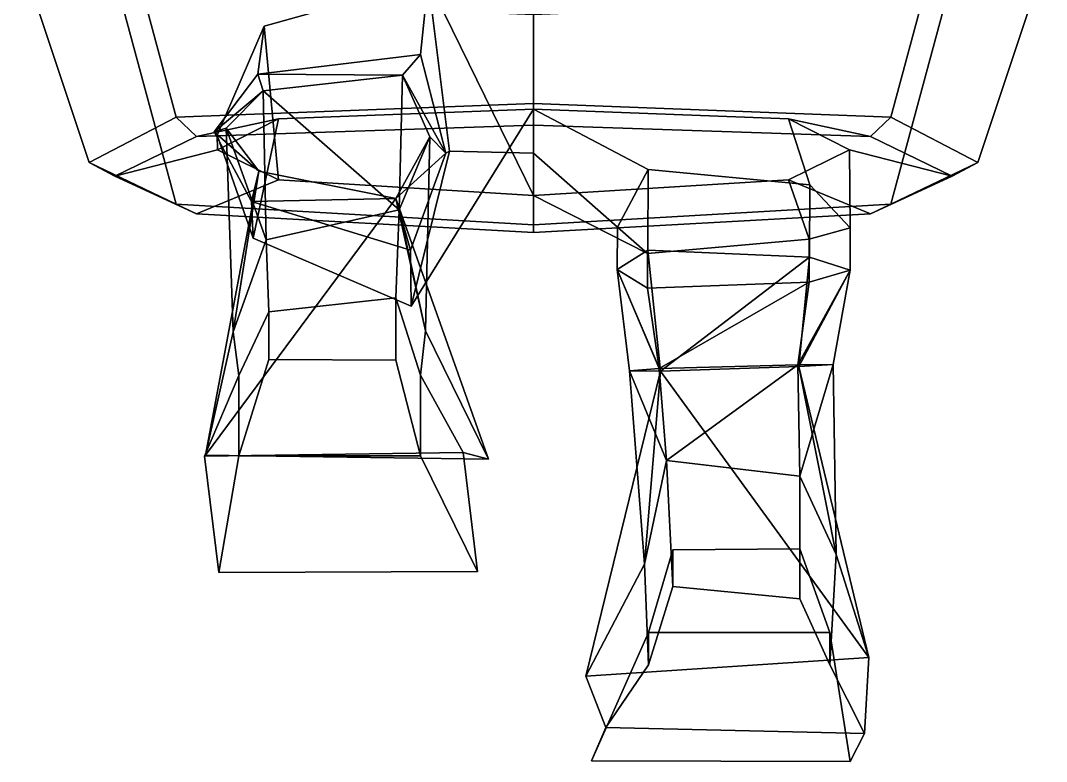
# Model space of a CAD drawing. Extents: x -200 to 180, y -148 to 379.
# Drawn here: x -135.3 to 131, y -147.6 to 44.8 of the extents above; entities that cross this region are included whole.
import ezdxf

# ---------------------------------------------------------------- set-up
doc = ezdxf.new("R2010")
doc.units = 0

msp = doc.modelspace()

# ---------------------------------------------------------------- linework, layer by layer
for points in [[(-94.939972, 19.753242, -100.863632), (-109.392517, 73.369728, -89.49276), (-2.14412, 77.818947, -122.723434), (-2.143898, 23.257858, -134.2957)], [(90.652176, 19.753242, -100.863632), (-2.143898, 23.257858, -134.2957), (-2.14412, 77.818947, -122.723434), (105.104713, 73.369743, -89.49276)], [(-117.474792, 7.941986, -12.008854), (-135.307571, 61.558479, -0.637981), (-109.392517, 73.369728, -89.49276), (-94.939972, 19.753242, -100.863632)], [(113.186996, 7.941994, -12.008854), (90.652176, 19.753242, -100.863632), (105.104713, 73.369743, -89.49276), (131.01976, 61.558495, -0.637981)], [(-109.392517, 50.711861, 80.960014), (-135.307571, 61.558479, -0.637981), (-117.474792, 7.941986, -12.008854), (-94.939972, -2.90464, 69.589142)], [(105.104713, 50.711861, 80.960014), (90.652176, -2.904625, 69.589142), (113.186996, 7.941994, -12.008854), (131.01976, 61.558495, -0.637981)], [(-31.515923, 36.032036, 11.402045), (-29.45302, 55.276344, 27.239489), (-72.045883, 43.319954, 10.966854), (-73.72834, 30.93148, 4.185907)], [(-2.143899, -0.597618, 70.651093), (-68.314209, 3.459328, 46.975967), (-72.045883, 43.319954, 10.966854), (-29.45302, 55.276344, 27.239489)], [(-31.515923, 36.032036, 11.402045), (-24.905615, 10.418755, -3.600816), (-23.983305, 10.941765, -12.342718), (-29.45302, 55.276344, 27.239489)], [(-2.143899, 10.37175, -11.870257), (-2.143899, -0.597618, 70.651093), (-29.45302, 55.276344, 27.239489), (-23.983305, 10.941765, -12.342718)], [(-2.143899, -8.236588, 102.633659), (-2.143902, 46.336998, 114.207512), (-109.392517, 50.711861, 80.960014), (-94.939972, -2.90464, 69.589142)], [(-2.143899, -8.236588, 102.633659), (90.652176, -2.904625, 69.589142), (105.104713, 50.711861, 80.960014), (-2.143902, 46.336998, 114.207512)], [(-73.72834, 30.93148, 4.185907), (-72.045883, 43.319954, 10.966854), (-84.220215, 15.04908, -14.217545), (-85.073212, 15.895172, -6.100584)], [(-68.314209, 3.459328, 46.975967), (-84.192596, 11.20797, -11.316212), (-84.220215, 15.04908, -14.217545), (-72.045883, 43.319954, 10.966854)], [(-36.135162, 30.658516, 41.021935), (-31.515923, 36.032036, 11.402045), (-73.72834, 30.93148, 4.185907)], [(-36.135162, 30.658516, 41.021935), (-24.905615, 10.418755, -3.600816), (-31.515923, 36.032036, 11.402045)], [(-72.313866, 26.540489, 33.976021), (-73.72834, 30.93148, 4.185907), (-85.073212, 15.895172, -6.100584)], [(-36.135162, 30.658516, 41.021935), (-73.72834, 30.93148, 4.185907), (-72.313866, 26.540489, 33.976021)], [(-37.040237, -4.290733, 34.895794), (-36.135162, 30.658516, 41.021935), (-72.313866, 26.540489, 33.976021)], [(-37.040237, -4.290733, 34.895794), (-29.082994, 14.635048, 22.143232), (-36.135162, 30.658516, 41.021935)], [(-36.135162, 30.658516, 41.021935), (-29.082994, 14.635048, 22.143232), (-24.905615, 10.418755, -3.600816)], [(-72.313866, 26.540489, 33.976021), (-85.073212, 15.895172, -6.100584), (-81.908882, 16.834129, 21.73922)], [(-71.511818, -12.091881, 26.712698), (-72.313866, 26.540489, 33.976021), (-81.908882, 16.834129, 21.73922)], [(-71.511818, -12.091881, 26.712698), (-37.040237, -4.290733, 34.895794), (-72.313866, 26.540489, 33.976021)], [(-94.939972, 19.753242, -100.863632), (-2.143898, 23.257858, -134.2957), (-2.143898, 17.665604, -119.834015), (-89.634888, 14.700386, -90.219231)], [(-89.634888, 14.700386, -90.219231), (-2.143898, 17.665604, -119.834015), (-2.143899, 21.780693, -97.698524), (-68.314209, 19.303444, -72.217567)], [(-68.314209, 19.303444, -72.217567), (-2.143899, 21.780693, -97.698524), (-33.903793, -29.337975, -58.310265), (-74.938881, -11.679344, -44.640488)], [(-2.143899, 21.780693, -97.698524), (-2.143899, 10.37175, -11.870257), (-23.983305, 10.941765, -12.342718), (-33.903793, -29.337975, -58.310265)], [(64.026421, 19.303444, -72.217567), (69.555176, 2.199287, -56.135727), (27.633362, 6.109383, -77.609795), (-2.143899, 21.780693, -97.698524)], [(85.347092, 14.700394, -90.219231), (64.026421, 19.303444, -72.217567), (-2.143899, 21.780693, -97.698524), (-2.143898, 17.665604, -119.834015)], [(19.624886, -8.842979, -16.072828), (-2.143899, 10.37175, -11.870257), (-2.143899, 21.780693, -97.698524), (27.633362, 6.109383, -77.609795)], [(90.652176, 19.753242, -100.863632), (85.347092, 14.700394, -90.219231), (-2.143898, 17.665604, -119.834015), (-2.143898, 23.257858, -134.2957)], [(-117.474792, 7.941986, -12.008854), (-94.939972, 19.753242, -100.863632), (-89.634888, 14.700386, -90.219231), (-110.843452, 4.403816, -12.759222)], [(-110.843452, 4.403816, -12.759222), (-89.634888, 14.700386, -90.219231), (-68.314209, 19.303444, -72.217567), (-84.192596, 11.20797, -11.316212)], [(-84.192596, 11.20797, -11.316212), (-68.314209, 19.303444, -72.217567), (-74.938881, -11.679344, -44.640488), (-84.220215, 15.04908, -14.217545)], [(79.9048, 11.207977, -11.316212), (80.069481, -8.991631, -16.004976), (69.555176, 2.199287, -56.135727), (64.026421, 19.303444, -72.217567)], [(106.555649, 4.403816, -12.759222), (79.9048, 11.207977, -11.316212), (64.026421, 19.303444, -72.217567), (85.347092, 14.700394, -90.219231)], [(113.186996, 7.941994, -12.008854), (106.555649, 4.403816, -12.759222), (85.347092, 14.700394, -90.219231), (90.652176, 19.753242, -100.863632)], [(-81.908882, 16.834129, 21.73922), (-85.073212, 15.895172, -6.100584), (-73.42704, 5.697319, 8.82471)], [(-80.068947, -36.053108, 12.564883), (-71.511818, -12.091881, 26.712698), (-81.908882, 16.834129, 21.73922)], [(-80.068947, -36.053108, 12.564883), (-81.908882, 16.834129, 21.73922), (-73.42704, 5.697319, 8.82471)], [(-85.073212, 15.895172, -6.100584), (-84.220215, 15.04908, -14.217545), (-74.938881, -11.679344, -44.640488), (-75.387001, -2.133308, -16.171724)], [(-73.42704, 5.697319, 8.82471), (-85.073212, 15.895172, -6.100584), (-75.387001, -2.133308, -16.171724)], [(-29.082994, 14.635048, 22.143232), (-37.84774, -1.407906, 2.32761), (-24.905615, 10.418755, -3.600816)], [(-30.193556, -35.737694, 11.539376), (-37.84774, -1.407906, 2.32761), (-29.082994, 14.635048, 22.143232)], [(-30.193556, -35.737694, 11.539376), (-29.082994, 14.635048, 22.143232), (-37.040237, -4.290733, 34.895794)], [(-89.634888, -5.35083, 60.623936), (-110.843452, 4.403816, -12.759222), (-84.192596, 11.20797, -11.316212), (-68.314209, 3.459328, 46.975967)], [(-24.905615, 10.418755, -3.600816), (-34.067699, -14.836861, -19.917385), (-33.903793, -29.337975, -58.310265), (-23.983305, 10.941765, -12.342718)], [(64.026421, 3.459335, 46.975967), (69.420219, -11.940704, 23.45015), (80.069481, -8.991631, -16.004976), (79.9048, 11.207977, -11.316212)], [(85.347092, -5.350822, 60.623936), (64.026421, 3.459335, 46.975967), (79.9048, 11.207977, -11.316212), (106.555649, 4.403816, -12.759222)], [(-37.84774, -1.407906, 2.32761), (-34.067699, -14.836861, -19.917385), (-24.905615, 10.418755, -3.600816)], [(19.624886, -8.842979, -16.072828), (27.425737, -15.64444, 44.830017), (-2.143899, -0.597618, 70.651093), (-2.143899, 10.37175, -11.870257)], [(-94.939972, -2.90464, 69.589142), (-117.474792, 7.941986, -12.008854), (-110.843452, 4.403816, -12.759222), (-89.634888, -5.35083, 60.623936)], [(-87.331215, -68.037956, -10.285551), (-80.068947, -36.053108, 12.564883), (-73.42704, 5.697319, 8.82471)], [(-87.331215, -68.037956, -10.285551), (-73.42704, 5.697319, 8.82471), (-37.84774, -1.407906, 2.32761)], [(-73.42704, 5.697319, 8.82471), (-75.387001, -2.133308, -16.171724), (-37.84774, -1.407906, 2.32761)], [(19.589256, -19.824615, -20.629778), (19.624886, -8.842979, -16.072828), (27.633362, 6.109383, -77.609795), (27.541689, -14.781624, -47.429855)], [(69.480263, -16.647507, -38.180935), (27.541689, -14.781624, -47.429855), (27.633362, 6.109383, -77.609795), (69.555176, 2.199287, -56.135727)], [(90.652176, -2.904625, 69.589142), (85.347092, -5.350822, 60.623936), (106.555649, 4.403816, -12.759222), (113.186996, 7.941994, -12.008854)], [(-2.143899, -10.205589, 89.83799), (-89.634888, -5.35083, 60.623936), (-68.314209, 3.459328, 46.975967), (-2.143899, -0.597618, 70.651093)], [(-2.143899, -0.597618, 70.651093), (27.425737, -15.64444, 44.830017), (69.420219, -11.940704, 23.45015), (64.026421, 3.459335, 46.975967)], [(-2.143899, -10.205589, 89.83799), (-2.143899, -0.597618, 70.651093), (64.026421, 3.459335, 46.975967), (85.347092, -5.350822, 60.623936)], [(80.033791, -20.010422, -20.544962), (69.480263, -16.647507, -38.180935), (69.555176, 2.199287, -56.135727), (80.069481, -8.991631, -16.004976)], [(-13.805125, -69.060379, -13.490276), (-87.331215, -68.037956, -10.285551), (-37.84774, -1.407906, 2.32761)], [(-37.84774, -1.407906, 2.32761), (-75.387001, -2.133308, -16.171724), (-34.067699, -14.836861, -19.917385)], [(-75.387001, -2.133308, -16.171724), (-74.938881, -11.679344, -44.640488), (-33.903793, -29.337975, -58.310265), (-34.067699, -14.836861, -19.917385)], [(-13.805125, -69.060379, -13.490276), (-37.84774, -1.407906, 2.32761), (-30.193556, -35.737694, 11.539376)], [(-2.143899, -8.236588, 102.633659), (-94.939972, -2.90464, 69.589142), (-89.634888, -5.35083, 60.623936), (-2.143899, -10.205589, 89.83799)], [(-37.040237, -4.290733, 34.895794), (-71.511818, -12.091881, 26.712698), (-70.823235, -30.78154, 56.403885), (-37.839893, -27.222916, 57.092052)], [(-30.193556, -35.737694, 11.539376), (-37.040237, -4.290733, 34.895794), (-37.839893, -27.222916, 57.092052), (-31.496454, -47.249969, 61.149246)], [(-2.143899, -8.236588, 102.633659), (-2.143899, -10.205589, 89.83799), (85.347092, -5.350822, 60.623936), (90.652176, -2.904625, 69.589142)], [(27.43009, -24.706787, 5.084718), (27.425737, -15.64444, 44.830017), (19.624886, -8.842979, -16.072828), (19.589256, -19.824615, -20.629778)], [(69.40773, -23.098862, -4.046461), (80.033791, -20.010422, -20.544962), (80.069481, -8.991631, -16.004976), (69.420219, -11.940704, 23.45015)], [(-80.068947, -36.053108, 12.564883), (-78.636322, -47.325806, 61.11536), (-70.823235, -30.78154, 56.403885), (-71.511818, -12.091881, 26.712698)], [(27.43009, -24.706787, 5.084718), (69.40773, -23.098862, -4.046461), (69.420219, -11.940704, 23.45015), (27.425737, -15.64444, 44.830017)], [(30.838074, -46.208633, -36.725758), (19.589256, -19.824615, -20.629778), (27.541689, -14.781624, -47.429855)], [(30.838074, -46.208633, -36.725758), (27.541689, -14.781624, -47.429855), (69.480263, -16.647507, -38.180935)], [(66.716705, -45.013954, -28.005548), (30.838074, -46.208633, -36.725758), (69.480263, -16.647507, -38.180935)], [(66.716705, -45.013954, -28.005548), (69.480263, -16.647507, -38.180935), (80.033791, -20.010422, -20.544962)], [(30.49509, -45.528511, 12.233399), (27.43009, -24.706787, 5.084718), (19.589256, -19.824615, -20.629778)], [(30.49509, -45.528511, 12.233399), (19.589256, -19.824615, -20.629778), (22.759447, -46.097954, -11.763308)], [(22.759447, -46.097954, -11.763308), (19.589256, -19.824615, -20.629778), (30.838074, -46.208633, -36.725758)], [(66.493767, -44.571877, 3.817904), (80.033791, -20.010422, -20.544962), (69.40773, -23.098862, -4.046461)], [(66.493767, -44.571877, 3.817904), (75.673172, -44.514229, -11.538982), (80.033791, -20.010422, -20.544962)], [(75.673172, -44.514229, -11.538982), (66.716705, -45.013954, -28.005548), (80.033791, -20.010422, -20.544962)], [(30.49509, -45.528511, 12.233399), (69.40773, -23.098862, -4.046461), (27.43009, -24.706787, 5.084718)], [(30.49509, -45.528511, 12.233399), (66.493767, -44.571877, 3.817904), (69.40773, -23.098862, -4.046461)], [(-37.855927, -43.342056, 115.467712), (-37.839893, -27.222916, 57.092052), (-70.823235, -30.78154, 56.403885), (-70.845718, -43.22802, 115.524071)], [(-31.505102, -68.1726, 119.998253), (-31.496454, -47.249969, 61.149246), (-37.839893, -27.222916, 57.092052), (-37.855927, -43.342056, 115.467712)], [(-78.644974, -68.248444, 119.964363), (-70.845718, -43.22802, 115.524071), (-70.823235, -30.78154, 56.403885), (-78.636322, -47.325806, 61.11536)], [(-87.331215, -68.037956, -10.285551), (-87.574829, -68.279442, 49.663307), (-78.636322, -47.325806, 61.11536), (-80.068947, -36.053108, 12.564883)], [(-13.805125, -69.060379, -13.490276), (-30.193556, -35.737694, 11.539376), (-31.496454, -47.249969, 61.149246), (-20.390232, -67.384171, 46.12244)], [(-31.505102, -68.1726, 119.998253), (-37.855927, -43.342056, 115.467712), (-70.845718, -43.22802, 115.524071), (-78.644974, -68.248444, 119.964363)], [(32.350903, -69.405106, -0.774376), (66.493767, -44.571877, 3.817904), (30.49509, -45.528511, 12.233399)], [(84.861679, -120.601677, -55.17894), (30.838074, -46.208633, -36.725758), (66.716705, -45.013954, -28.005548)], [(66.986885, -73.498009, -10.320604), (66.493767, -44.571877, 3.817904), (32.350903, -69.405106, -0.774376)], [(66.986885, -73.498009, -10.320604), (75.673172, -44.514229, -11.538982), (66.493767, -44.571877, 3.817904)], [(76.457703, -93.872032, -27.941021), (66.716705, -45.013954, -28.005548), (75.673172, -44.514229, -11.538982)], [(84.861679, -120.601677, -55.17894), (66.716705, -45.013954, -28.005548), (76.457703, -93.872032, -27.941021)], [(76.457703, -93.872032, -27.941021), (75.673172, -44.514229, -11.538982), (66.986885, -73.498009, -10.320604)], [(-83.862366, -98.544823, 105.448151), (-78.644974, -68.248444, 119.964363), (-78.636322, -47.325806, 61.11536), (-87.574829, -68.279442, 49.663307)], [(-16.679405, -98.269615, 105.57653), (-20.390232, -67.384171, 46.12244), (-31.496454, -47.249969, 61.149246), (-31.505102, -68.1726, 119.998253)], [(11.449489, -125.420296, -57.453094), (26.632349, -96.36097, -28.220793), (30.838074, -46.208633, -36.725758)], [(11.449489, -125.420296, -57.453094), (30.838074, -46.208633, -36.725758), (84.861679, -120.601677, -55.17894)], [(32.350903, -69.405106, -0.774376), (30.49509, -45.528511, 12.233399), (22.759447, -46.097954, -11.763308)], [(26.632349, -96.36097, -28.220793), (32.350903, -69.405106, -0.774376), (22.759447, -46.097954, -11.763308)], [(26.632349, -96.36097, -28.220793), (22.759447, -46.097954, -11.763308), (30.838074, -46.208633, -36.725758)], [(-87.331215, -68.037956, -10.285551), (-13.805125, -69.060379, -13.490276), (-20.390232, -67.384171, 46.12244), (-87.574829, -68.279442, 49.663307)], [(-83.862366, -98.544823, 105.448151), (-87.574829, -68.279442, 49.663307), (-20.390232, -67.384171, 46.12244), (-16.679405, -98.269615, 105.57653)], [(-16.679405, -98.269615, 105.57653), (-31.505102, -68.1726, 119.998253), (-78.644974, -68.248444, 119.964363), (-83.862366, -98.544823, 105.448151)], [(26.632349, -96.36097, -28.220793), (27.673775, -122.456688, 12.96238), (33.987896, -102.127525, 13.406344), (32.350903, -69.405106, -0.774376)], [(32.350903, -69.405106, -0.774376), (33.987896, -102.127525, 13.406344), (66.977409, -105.384148, 11.995867), (66.986885, -73.498009, -10.320604)], [(76.457703, -93.872032, -27.941021), (66.986885, -73.498009, -10.320604), (66.977409, -105.384148, 11.995867), (74.813721, -122.456688, 12.962381)], [(27.673779, -114.095268, 69.93927), (33.9879, -92.581505, 56.721695), (33.987896, -102.127525, 13.406344), (27.673775, -122.456688, 12.96238)], [(27.673779, -114.095268, 69.93927), (74.813728, -114.095268, 69.93927), (66.977417, -92.396736, 56.735786), (33.9879, -92.581505, 56.721695)], [(33.9879, -92.581505, 56.721695), (66.977417, -92.396736, 56.735786), (66.977409, -105.384148, 11.995867), (33.987896, -102.127525, 13.406344)], [(74.813728, -114.095268, 69.93927), (74.813721, -122.456688, 12.962381), (66.977409, -105.384148, 11.995867), (66.977417, -92.396736, 56.735786)], [(84.861679, -120.601677, -55.17894), (76.457703, -93.872032, -27.941021), (74.813721, -122.456688, 12.962381), (83.794151, -140.27594, -2.717979)], [(11.449489, -125.420296, -57.453094), (16.610765, -138.728088, -6.028935), (27.673775, -122.456688, 12.96238), (26.632349, -96.36097, -28.220793)], [(12.906893, -147.398468, 67.399078), (80.090294, -147.583252, 67.384979), (74.813728, -114.095268, 69.93927), (27.673779, -114.095268, 69.93927)], [(12.906893, -147.398468, 67.399078), (27.673779, -114.095268, 69.93927), (27.673775, -122.456688, 12.96238), (16.610765, -138.728088, -6.028935)], [(80.090294, -147.583252, 67.384979), (83.794151, -140.27594, -2.717979), (74.813721, -122.456688, 12.962381), (74.813728, -114.095268, 69.93927)], [(84.861679, -120.601677, -55.17894), (83.794151, -140.27594, -2.717979), (16.610765, -138.728088, -6.028935), (11.449489, -125.420296, -57.453094)], [(80.090294, -147.583252, 67.384979), (12.906893, -147.398468, 67.399078), (16.610765, -138.728088, -6.028935), (83.794151, -140.27594, -2.717979)]]:
    msp.add_3dface(points)

doc.saveas('drawing.dxf')
